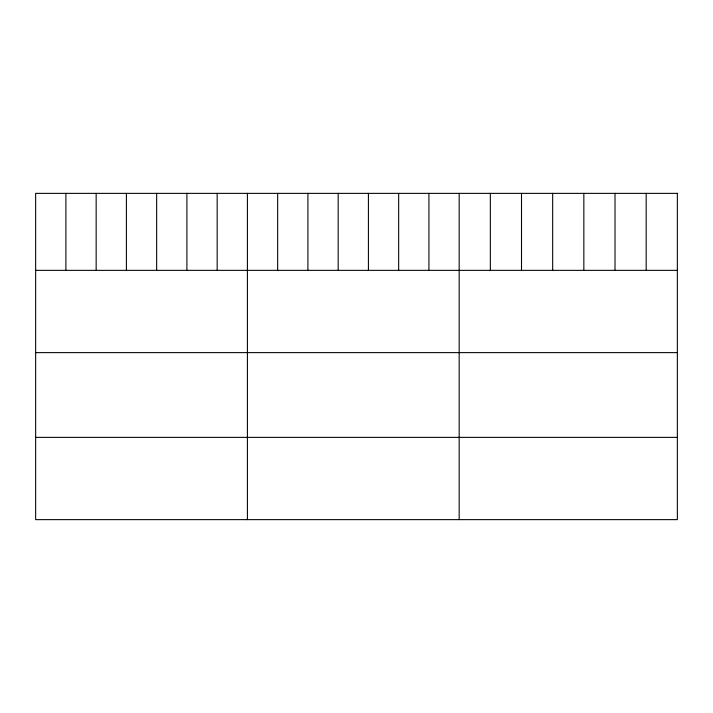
<?xml version="1.0" encoding="UTF-8"?>
<svg xmlns="http://www.w3.org/2000/svg" width="713" height="713" viewBox="0 0 713 713"><rect width="100%" height="100%" fill="white"/><g stroke="black" fill="none" stroke-linecap="round" stroke-linejoin="round"><path stroke-width="1.07" d="M35.65 270.361L677.35 270.361M35.65 352.623L677.35 352.623M35.65 437.372L677.35 437.372M646.183 193.366L646.183 270.361M615.016 193.366L615.016 270.361M583.849 193.366L583.849 270.361M552.673 193.366L552.673 270.361M521.506 193.366L521.506 270.361M490.339 193.366L490.339 270.361M459.172 193.366L459.172 519.634M428.923 193.366L428.923 270.361M398.665 193.366L398.665 270.361M368.416 193.366L368.416 270.361M338.167 193.366L338.167 270.361M307.918 193.366L307.918 270.361M277.66 193.366L277.66 270.361M247.411 193.366L247.411 519.634M217.162 193.366L217.162 270.361M186.904 193.366L186.904 270.361M156.655 193.366L156.655 270.361M126.406 193.366L126.406 270.361M96.157 193.366L96.157 270.361M65.899 193.366L65.899 270.361M677.35 193.366L35.65 193.366L35.65 519.634L677.35 519.634L677.35 193.366"/></g></svg>
